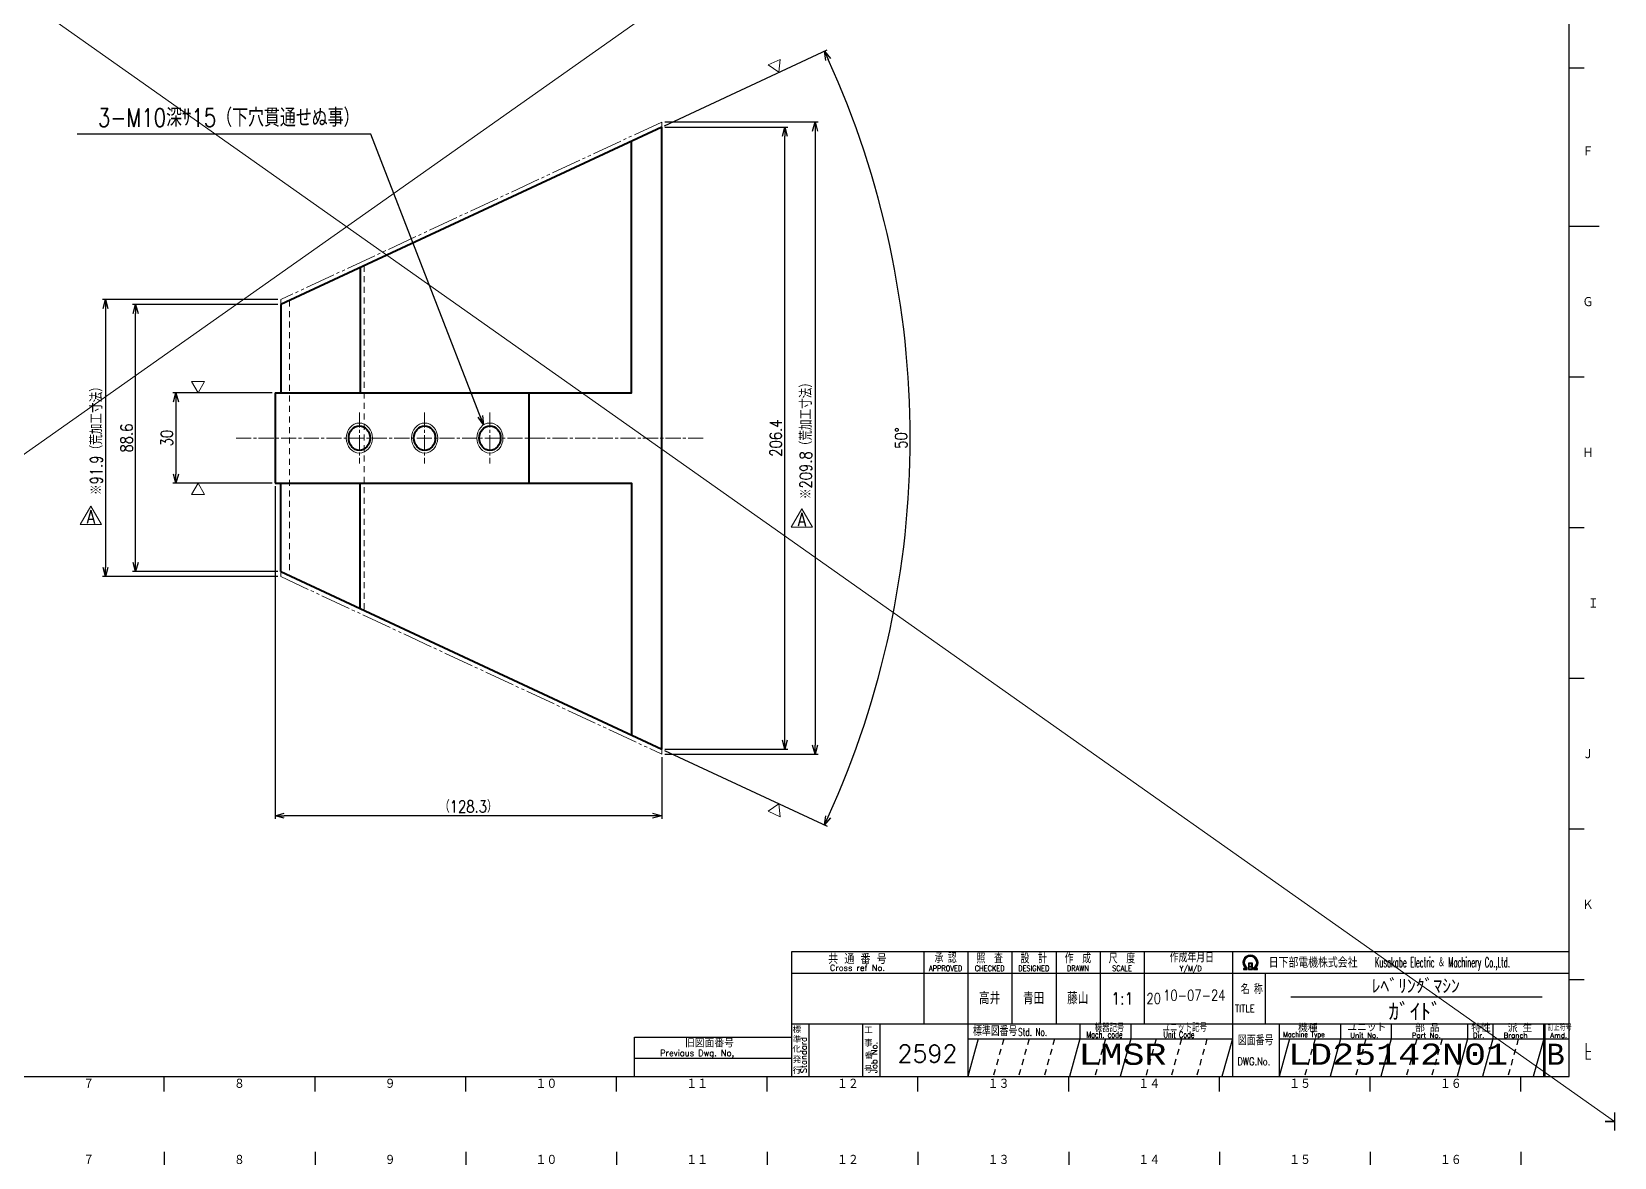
# Model space of a CAD drawing. Header units: millimetres. Extents: x 0 to 841, y 0 to 1188.
# Drawn here: x 316 to 841, y 582 to 956 of the extents above; entities that cross this region are included whole.
import ezdxf
from ezdxf.enums import TextEntityAlignment as Align

# ---------------------------------------------------------------- set-up
doc = ezdxf.new("R2010")
doc.units = ezdxf.units.MM
for name, pattern in [('GEN3A', [3.5, 2, -1.5]), ('GEN4A', [15, 10, -1, 1, -1, 1, -1]), ('GEN7A', [7.5, 5, -0.75, 1, -0.75]), ('HIDDEN2', [3.5, 2, -1.5])]:
    doc.linetypes.add(name, pattern=pattern)
doc.layers.get('0').update_dxf_attribs({"linetype": 'CONTINUOUS', "lineweight": 20})
doc.layers.get('DEFPOINTS').update_dxf_attribs({"linetype": 'CONTINUOUS'})
for name, color, linetype, lineweight in [('2', 5, 'CONTINUOUS', 40), ('3A', 6, 'HIDDEN2', 20), ('4', 3, 'CONTINUOUS', 13), ('4A', 3, 'GEN4A', 13), ('5', 3, 'CONTINUOUS', 13), ('6', 7, 'CONTINUOUS', 50), ('7A', 4, 'GEN7A', 13), ('8', 1, 'CONTINUOUS', 13)]:
    doc.layers.add(name, color=color, linetype=linetype, lineweight=lineweight)
doc.layers.add('RAHM2', color=1, linetype='CONTINUOUS')
doc.styles.add('DIMENSION', font='monotxt.shx', dxfattribs={"bigfont": 'bigfont.shx'})
doc.styles.get("Standard").update_dxf_attribs({"font": 'romans.shx', "width": 0.8, "bigfont": 'extfont2.shx'})
doc.dimstyles.new('GEN-ISO', dxfattribs={"dimtxt": 4, "dimasz": 3, "dimexe": 1, "dimexo": 1, "dimgap": 1, "dimtad": 3, "dimrnd": 0.01, "dimdsep": 46, "dimtxsty": 'Standard', "dimblk": 'OPEN30', "dimcen": 0, "dimclrt": 7, "dimadec": 3, "dimazin": 2, "dimtp": 0.1, "dimtm": 0.1, "dimtfac": 0.6, "dimtmove": 2, "dimatfit": 3, "dimldrblk": 'OPEN30', "dimfxl": 1, "dimarcsym": 0})
doc.dimstyles.new('GEN-ISO$0', dxfattribs={"dimtxt": 4, "dimasz": 3, "dimexe": 1, "dimexo": 1, "dimgap": 1, "dimtad": 3, "dimrnd": 0.01, "dimdsep": 46, "dimtxsty": 'Standard', "dimblk": 'OPEN30', "dimcen": 0, "dimclrt": 7, "dimazin": 2, "dimtp": 0.1, "dimtm": 0.1, "dimtfac": 0.6, "dimtmove": 2, "dimatfit": 3, "dimldrblk": 'OPEN30', "dimfxl": 1, "dimarcsym": 0})

# ---------------------------------------------------------------- blocks, each defined once
blk = doc.blocks.new('1A1ﾌﾞﾋﾝ')
at = {"layer": 'RAHM2', "color": 5, "linetype": 'Continuous'}
for p, q in [((838, 594), (841, 594)), ((841, 594), (841, 591)), ((360, 584), (360, 579)), ((410, 584), (410, 579)), ((460, 584), (460, 579)), ((510, 584), (510, 579)), ((560, 584), (560, 579)), ((610, 584), (610, 579)), ((660, 584), (660, 579)), ((710, 584), (710, 579)), ((760, 584), (760, 579)), ((810, 584), (810, 579)), ((826, 15), (826, 579)), ((831, 349.5), (826, 349.5)), ((836, 297), (826, 297)), ((831, 247), (826, 247)), ((831, 197), (826, 197)), ((831, 147), (826, 147)), ((831, 97), (826, 97)), ((831, 47), (826, 47)), ((25, 15), (826, 15)), ((360, 10), (360, 15)), ((410, 10), (410, 15)), ((460, 10), (460, 15)), ((510, 10), (510, 15)), ((560, 10), (560, 15)), ((610, 10), (610, 15)), ((660, 10), (660, 15)), ((710, 10), (710, 15)), ((760, 10), (760, 15)), ((810, 10), (810, 15)), ((841, 0), (838, 0)), ((841, 3), (841, 0))]:
    blk.add_line(p, q, dxfattribs=at)
at = {"layer": 'RAHM2', "color": 7, "linetype": 'Continuous'}
for p, q in [((611.93, 56.26), (611.93, 32.42)), ((626.55, 56.26), (626.55, 15)), ((641.18, 56.26), (641.18, 32.42)), ((655.8, 56.26), (655.8, 32.42)), ((670.43, 56.26), (670.43, 32.42)), ((685.05, 56.26), (685.05, 32.42)), ((714.3, 56.26), (714.3, 15)), ((568.05, 49.26), (826, 49.26)), ((685.05, 49.26), (685.05, 32.42)), ((714.3, 49.26), (714.3, 49.26)), ((725.17, 49.26), (725.17, 32.42)), ((568.05, 32.42), (826, 32.42)), ((573.77, 32.42), (573.77, 15)), ((591.59, 32.42), (591.59, 15)), ((597.3, 32.42), (597.3, 15)), ((663.73, 32.42), (663.73, 27.42)), ((680.59, 32.42), (680.59, 27.42)), ((729.82, 32.42), (729.82, 15)), ((750.15, 32.42), (750.15, 27.42)), ((767, 32.42), (767, 27.42)), ((792.29, 32.42), (792.29, 27.42)), ((800.72, 32.42), (800.72, 27.42)), ((817.57, 15), (817.57, 32.42)), ((818.07, 15), (818.07, 32.42)), ((516, 28), (568.05, 28)), ((516, 15), (516, 28)), ((626.55, 27.42), (714.3, 27.42)), ((729.82, 27.42), (826, 27.42)), ((516, 21), (568.05, 21))]:
    blk.add_line(p, q, dxfattribs=at)
at = {"layer": 'RAHM2', "color": 3, "linetype": 'Continuous'}
for p, q in [((733.73, 41.35), (817.03, 41.35)), ((630.02, 27.42), (626.55, 15)), ((663.73, 27.42), (660.26, 15)), ((680.59, 27.42), (677.12, 15)), ((714.3, 27.42), (710.83, 15)), ((750.15, 27.42), (746.68, 15)), ((767, 27.42), (763.54, 15)), ((792.29, 27.42), (788.82, 15)), ((800.72, 27.42), (797.25, 15))]:
    blk.add_line(p, q, dxfattribs=at)
at = {"layer": 'RAHM2', "color": 3, "linetype": 'GEN3A'}
for p, q in [((638.44, 27.42), (634.98, 15)), ((646.87, 27.42), (643.41, 15)), ((655.3, 27.42), (651.84, 15)), ((672.16, 27.42), (668.69, 15)), ((689.01, 27.42), (685.55, 15)), ((697.44, 27.42), (693.98, 15)), ((705.87, 27.42), (702.41, 15)), ((741.72, 27.42), (738.25, 15)), ((758.57, 27.42), (755.11, 15)), ((775.43, 27.42), (771.97, 15)), ((783.86, 27.42), (780.39, 15)), ((809.14, 27.42), (805.68, 15))]:
    blk.add_line(p, q, dxfattribs=at)
at = {"layer": 'RAHM2', "color": 5, "linetype": 'Continuous'}
blk.add_lwpolyline([(826, 56.26), (568.05, 56.26), (568.05, 15)], dxfattribs=at)
at = {"layer": 'RAHM2', "color": 7, "linetype": 'Continuous'}
for points in [[(719.62, 52.51), (719.62, 50.4), (720.92, 50.4), (720.92, 52.51), (719.62, 52.51)], [(718.02, 50.4), (719.22, 50.4), (719.22, 51.01)], [(718.02, 50.58), (718.97, 50.58), (718.97, 50.91)], [(718.72, 50.82), (718.72, 50.75), (718.02, 50.75), (718.02, 50.4)], [(719.77, 52.36), (719.77, 51.53), (720.77, 51.53), (720.77, 52.36), (719.77, 52.36)], [(720.77, 51.38), (720.77, 50.55), (719.77, 50.55), (719.77, 51.38), (720.77, 51.38)], [(721.32, 50.98), (721.32, 50.4), (722.58, 50.4), (722.58, 50.75), (721.85, 50.75), (721.85, 50.8)], [(721.57, 50.87), (721.57, 50.58), (722.58, 50.58)]]:
    blk.add_lwpolyline(points, dxfattribs=at)
at = {"layer": 'RAHM2', "color": 3, "linetype": 'Continuous'}
for points in [[(733.29, 27.42), (729.82, 15)], [(817.57, 27.42), (817.57, 27.42), (814.11, 15)]]:
    blk.add_lwpolyline(points, dxfattribs=at)
at = {"layer": 'RAHM2', "color": 7, "linetype": 'Continuous'}
for radius, start, end in [(2.5, 308.2706, 230.8952), (2.28, 303.9949, 234.4013), (2.06, 299.8294, 238.4756)]:
    blk.add_arc((720.3, 52.76), radius, start, end, dxfattribs=at)
at = {"layer": 'RAHM2', "color": 5, "linetype": 'Continuous'}
for s, height, p in [('７', 3.31, (333.1, 579.6)), ('８', 3.31, (383.1, 579.6)), ('９', 3.31, (433.1, 579.6)), ('１０', 3.311, (483.1, 579.6)), ('１１', 3.311, (533.1, 579.6)), ('１２', 3.311, (583.1, 579.6)), ('１３', 3.311, (633.1, 579.6)), ('１４', 3.311, (683.1, 579.6)), ('１５', 3.311, (733.1, 579.6)), ('１６', 3.311, (783.1, 579.6)), ('Ｆ', 3.31, (830.43, 320.24)), ('Ｇ', 3.31, (830.43, 270.24)), ('Ｈ', 3.31, (830.43, 220.24)), ('Ｉ', 3.31, (832.19, 170.24)), ('Ｊ', 3.31, (830.43, 120.24)), ('Ｋ', 3.31, (830.43, 70.24)), ('Ｌ', 3.31, (830.43, 22.74)), ('Ｌ', 3.31, (830.43, 20.24)), ('７', 3.31, (333.1, 10.87)), ('８', 3.31, (383.1, 10.87)), ('９', 3.31, (433.1, 10.87)), ('１０', 3.311, (483.1, 10.87)), ('１１', 3.311, (533.1, 10.87)), ('１２', 3.311, (583.1, 10.87)), ('１３', 3.311, (633.1, 10.87)), ('１４', 3.311, (683.1, 10.87)), ('１５', 3.311, (733.1, 10.87)), ('１６', 3.311, (783.1, 10.87))]:
    blk.add_text(s, height=height, dxfattribs=at).set_placement(p)
at = {"layer": 'RAHM2', "color": 7, "linetype": 'Continuous'}
for s, height, p in [('共 通 番 号', 3, (589.93, 54.14)), ('Cross ref No.', 2, (589.93, 51.01))]:
    blk.add_text(s, height=height, dxfattribs=at).set_placement(p, align=Align.MIDDLE)
for s, height, width, p in [('承 認', 3, 0.7, (619.18, 54.35)), ('照  査', 3, 0.7, (633.8, 54.35)), ('設  計', 3, 0.7, (648.43, 54.35)), ('作  成', 3, 0.7, (663.05, 54.35)), ('尺  度', 3, 0.7, (677.67, 54.35)), ('APPROVED', 1.8, 0.8, (619.18, 50.85)), ('CHECKED', 1.8, 0.8, (633.8, 50.85)), ('DESIGNED', 1.8, 0.8, (648.43, 50.85)), ('DRAWN', 1.8, 0.8, (663.05, 50.85)), ('SCALE', 1.8, 0.8, (677.67, 50.85)), ('DWG.No.', 2.5, 0.8, (721.41, 19.96))]:
    blk.add_text(s, height=height, dxfattribs=dict(at, width=width)).set_placement(p, align=Align.MIDDLE)
for s, height, width, p in [('作成年月日', 3, 0.7, (693.49, 52.82)), ('Kusakabe Electric ＆ Machinery Co.,Ltd.', 3.3108, 0.5, (761.56, 51.19)), ('Y/M/D', 1.8, 0.8, (696.79, 49.87)), ('20', 3.5, 0.8, (685.81, 39.08)), ('名 称', 3, 0.7, (717.06, 42.33)), ('TITLE', 2.5, 0.8, (715.18, 36.25)), ('標準図番号', 3, 0.7, (628.26, 28.44)), ('機器記号', 2.5, 0.7, (668.65, 29.77)), ('ユニット記号', 2.5, 0.7, (691.14, 29.85)), ('訂正符号', 2, 0.7, (818.96, 30.16)), ('Std. No.', 2.5, 0.7, (643.23, 28.44)), ('Mach. code', 2, 0.7, (665.86, 27.83)), ('Unit Code', 2, 0.7, (691.45, 27.83)), ('図面番号', 3, 0.7, (716.15, 25.37)), ('Machine Type', 1.7, 0.9, (731.15, 28.05))]:
    blk.add_text(s, height=height, dxfattribs=dict(at, width=width)).set_placement(p)
at = {"layer": 'RAHM2', "color": 7, "linetype": 'Continuous', "width": 0.844147}
blk.add_text('日下部電機株式会社', height=3.311, dxfattribs=at).set_placement((726.35, 51.06), (755.79, 51.06), align=Align.FIT)
at = {"layer": 'RAHM2', "color": 7, "linetype": 'Continuous'}
for s, height, p in [('標', 2, (568.44, 29.43)), ('機種', 2.4, (736.08, 29.76)), ('ユニット', 2.4, (752.39, 29.96)), ('部 品', 2.4, (774.93, 29.79)), ('特性', 2.4, (793.55, 29.78)), ('派 生', 2.4, (805.65, 29.72)), ('旧図面番号', 2.5, (532.71, 24.69)), ('準', 2, (568.47, 26.11)), ('工', 2, (592.15, 29.24)), ('事', 2, (592.17, 24.92)), ('Unit No.', 1.7, (753.39, 27.76)), ('Part No.', 1.7, (773.81, 27.76)), ('Dir.', 1.7, (794.09, 27.76)), ('Branch', 1.7, (804.28, 27.76)), ('Amd.', 1.7, (819.74, 27.76)), ('Previous Dwg. No,', 2, (524.5, 21.75)), ('化', 2, (568.37, 22.95)), ('発', 2, (568.46, 19.47)), ('番', 2, (592.31, 20.76)), ('行', 2, (568.43, 15.82)), ('行', 2, (568.46, 15.82)), ('号', 2, (592.11, 16.28))]:
    blk.add_text(s, height=height, dxfattribs=at).set_placement(p)
for s, p in [('Standard', (573.07, 16.05)), ('Job No.', (596.5, 16.05))]:
    blk.add_text(s, height=2, rotation=90, dxfattribs=at).set_placement(p)
at = {"layer": 'RAHM2', "color": 5, "linetype": 'Continuous', "width": 0.7}
for tag, p in [('HEADER3', (35, 566.01)), ('HEADER4', (54.75, 566)), ('HEADER15', (74.49, 566)), ('HEADER16', (94.43, 566))]:
    blk.add_attdef(tag, text='', height=6, dxfattribs=at).set_placement(p, align=Align.MIDDLE)
at = {"layer": 'RAHM2', "color": 7, "linetype": 'Continuous'}
blk.add_attdef('HEADER5', text='', height=2.5, dxfattribs=at).set_placement((63.69, 559.1), align=Align.BOTTOM_RIGHT)
for tag, height, width, p in [('HEADER1', 5, 0.9, (775.12, 45.15)), ('HEADER25', 3.2, 0.63, (46.91, 45.38)), ('HEADER23', 3.33, 0.8, (71.4, 45.2)), ('HEADER24', 3.5, 0.8, (92.57, 45.22)), ('HEADER7', 5, 0.8, (590.38, 40.8)), ('GEN-TITLE-SCA', 4, 0.85, (677.79, 40.85)), ('HEADER22', 3.2, 0.63, (46.91, 38.38)), ('HEADER20', 3.33, 0.8, (71.4, 38.2)), ('HEADER21', 3.5, 0.8, (92.57, 38.22)), ('HEADER2', 6, 0.9, (774.89, 36.68)), ('HEADER19', 3.2, 0.63, (46.91, 31.38)), ('HEADER17', 3.33, 0.8, (71.4, 31.2)), ('HEADER18', 3.5, 0.8, (92.57, 31.22)), ('HEADER11', 3.2, 0.63, (46.91, 24.38)), ('HEADER9', 3.33, 0.8, (71.4, 24.2)), ('HEADER10', 3.5, 0.8, (92.57, 24.22)), ('HEADER14', 3.31, 0.8, (542.54, 17.82))]:
    blk.add_attdef(tag, text='', height=height, dxfattribs=dict(at, width=width)).set_placement(p, align=Align.MIDDLE)
at = {"layer": 'RAHM2', "color": 7, "linetype": 'Continuous', "width": 0.8}
blk.add_attdef('GEN-TITLE-DAT', text='', height=3.5, dxfattribs=at).set_placement((691.35, 39.1), align=Align.BOTTOM_LEFT)
at = {"layer": 'RAHM2', "color": 5, "linetype": 'Continuous'}
blk.add_attdef('HEADER6', text='', height=5.8, dxfattribs=at).set_placement((623.09, 17.9), align=Align.BOTTOM_RIGHT)
at = {"layer": 'RAHM2', "color": 5, "linetype": 'Continuous', "style": 'DIMENSION', "width": 1.2}
for tag, p in [('HEADER13', (629.56, 16.75)), ('HEADER12', (663.26, 16.72)), ('GEN-TITLE-DWG', (732.79, 16.74))]:
    blk.add_attdef(tag, text='', height=7.02, dxfattribs=at).set_placement(p, align=Align.BOTTOM_LEFT)
at = {"layer": 'RAHM2', "color": 5, "linetype": 'Continuous', "style": 'DIMENSION'}
blk.add_attdef('HEADER8', text='', height=7.02, dxfattribs=at).set_placement((824.55, 16.71), align=Align.BOTTOM_RIGHT)
blk = doc.blocks.new('_Open30')
at = {"color": 0, "linetype": 'ByBlock', "lineweight": -2}
for p, q in [((-1, 0.27), (0, 0)), ((0, 0), (-1, -0.27)), ((0, 0), (-1, 0))]:
    blk.add_line(p, q, dxfattribs=at)
blk = doc.blocks.new('*D50')
at = {"layer": '5', "color": 0, "lineweight": -2, "transparency": 16777216}
for p, q in [((395.74, 835.78), (362.85, 835.78)), ((363.85, 832.78), (363.85, 808.78)), ((395.74, 805.78), (362.85, 805.78))]:
    blk.add_line(p, q, dxfattribs=at)
at = {"layer": 'DEFPOINTS', "color": 0, "transparency": 16777216}
for p in [(396.74, 835.78), (363.85, 805.78), (396.74, 805.78)]:
    blk.add_point(p, dxfattribs=at)
at = {"layer": '5', "color": 0, "lineweight": -2, "transparency": 16777216, "xscale": 3, "yscale": 3, "zscale": 3}
for p, rotation in [((363.85, 835.78), 90), ((363.85, 805.78), 270)]:
    blk.add_blockref('_Open30', p, dxfattribs=dict(at, rotation=rotation))
at = {"layer": '5', "color": 7, "transparency": 16777216, "insert": (360.85, 820.78), "char_height": 4, "attachment_point": 5, "rotation": 90}
blk.add_mtext('30', dxfattribs=at)
blk = doc.blocks.new('*D51')
at = {"layer": '5', "color": 0, "lineweight": -2, "transparency": 16777216}
for p, q in [((397.68, 865.1), (349.5, 865.1)), ((350.5, 779.46), (350.5, 862.1)), ((397.68, 776.46), (349.5, 776.46))]:
    blk.add_line(p, q, dxfattribs=at)
at = {"layer": 'DEFPOINTS', "color": 0, "transparency": 16777216}
for p in [(350.5, 865.1), (398.68, 865.1), (398.68, 776.46)]:
    blk.add_point(p, dxfattribs=at)
at = {"layer": '5', "color": 0, "lineweight": -2, "transparency": 16777216, "xscale": 3, "yscale": 3, "zscale": 3}
for p, rotation in [((350.5, 865.1), 90), ((350.5, 776.46), 270)]:
    blk.add_blockref('_Open30', p, dxfattribs=dict(at, rotation=rotation))
at = {"layer": '5', "color": 7, "transparency": 16777216, "insert": (347.5, 820.78), "char_height": 4, "attachment_point": 5, "rotation": 90}
blk.add_mtext('88.6', dxfattribs=at)
blk = doc.blocks.new('*D52')
at = {"layer": '5', "color": 0, "lineweight": -2, "transparency": 16777216}
for p, q in [((526, 924), (566.86, 924)), ((565.86, 720.56), (565.86, 921)), ((526, 717.56), (566.86, 717.56))]:
    blk.add_line(p, q, dxfattribs=at)
at = {"layer": 'DEFPOINTS', "color": 0, "transparency": 16777216}
for p in [(525, 924), (565.86, 924), (525, 717.56)]:
    blk.add_point(p, dxfattribs=at)
at = {"layer": '5', "color": 0, "lineweight": -2, "transparency": 16777216, "xscale": 3, "yscale": 3, "zscale": 3}
for p, rotation in [((565.86, 924), 90), ((565.86, 717.56), 270)]:
    blk.add_blockref('_Open30', p, dxfattribs=dict(at, rotation=rotation))
at = {"layer": '5', "color": 7, "transparency": 16777216, "insert": (562.86, 820.78), "char_height": 4, "attachment_point": 5, "rotation": 90}
blk.add_mtext('206.4', dxfattribs=at)
blk = doc.blocks.new('*D53')
at = {"layer": '5', "color": 0, "lineweight": -2, "transparency": 16777216}
for p, q in [((525.91, 924.42), (579.86, 949.58)), ((525.91, 717.14), (579.86, 691.98))]:
    blk.add_line(p, q, dxfattribs=at)
blk.add_arc((303.65, 820.78), 303.77, 335.5659, 24.4341, dxfattribs=at)
at = {"layer": 'DEFPOINTS', "color": 0, "transparency": 16777216}
for p in [(525, 924), (398.68, 865.1), (398.68, 776.46), (604.21, 776.76), (525, 717.56)]:
    blk.add_point(p, dxfattribs=at)
at = {"layer": '5', "color": 0, "lineweight": -2, "transparency": 16777216, "xscale": 3, "yscale": 3, "zscale": 3}
for p, rotation in [((578.95, 949.16), 114.7170723129634), ((578.95, 692.4), 245.2829276870364)]:
    blk.add_blockref('_Open30', p, dxfattribs=dict(at, rotation=rotation))
at = {"layer": '5', "color": 7, "transparency": 16777216, "insert": (604.41, 820.78), "char_height": 4, "attachment_point": 5, "rotation": 90}
blk.add_mtext('50°', dxfattribs=at)
blk = doc.blocks.new('*D55')
at = {"layer": '5', "color": 0, "lineweight": -2, "transparency": 16777216}
for p, q in [((396.74, 804.78), (396.74, 694.49)), ((525, 714.91), (525, 694.49)), ((522, 695.49), (399.74, 695.49))]:
    blk.add_line(p, q, dxfattribs=at)
at = {"layer": 'DEFPOINTS', "color": 0, "transparency": 16777216}
for p in [(396.74, 805.78), (525, 715.91), (396.74, 695.49)]:
    blk.add_point(p, dxfattribs=at)
at = {"layer": '5', "color": 0, "lineweight": -2, "transparency": 16777216, "xscale": 3, "yscale": 3, "zscale": 3, "rotation": 180}
blk.add_blockref('_Open30', (396.74, 695.49), dxfattribs=at)
at = {"layer": '5', "color": 0, "lineweight": -2, "transparency": 16777216, "xscale": 3, "yscale": 3, "zscale": 3}
blk.add_blockref('_Open30', (525, 695.49), dxfattribs=at)
at = {"layer": '5', "color": 7, "transparency": 16777216, "insert": (460.87, 698.49), "char_height": 4, "attachment_point": 5}
blk.add_mtext('（128.3）', dxfattribs=at)
blk = doc.blocks.new('*D56')
at = {"layer": '5', "color": 0, "lineweight": -2, "transparency": 16777216}
for p, q in [((397.68, 866.75), (339.5, 866.75)), ((340.5, 863.75), (340.5, 777.81)), ((397.68, 774.81), (339.5, 774.81))]:
    blk.add_line(p, q, dxfattribs=at)
at = {"layer": 'DEFPOINTS', "color": 0, "transparency": 16777216}
for p in [(398.68, 866.75), (340.5, 774.81), (398.68, 774.81)]:
    blk.add_point(p, dxfattribs=at)
at = {"layer": '5', "color": 0, "lineweight": -2, "transparency": 16777216, "xscale": 3, "yscale": 3, "zscale": 3}
for p, rotation in [((340.5, 866.75), 90), ((340.5, 774.81), 270)]:
    blk.add_blockref('_Open30', p, dxfattribs=dict(at, rotation=rotation))
at = {"layer": '5', "color": 7, "transparency": 16777216, "insert": (337.5, 820.78), "char_height": 4, "attachment_point": 5, "rotation": 90}
blk.add_mtext('※91.9（荒加工寸法）', dxfattribs=at)
blk = doc.blocks.new('*D57')
at = {"layer": '5', "color": 0, "lineweight": -2, "transparency": 16777216}
for p, q in [((526, 925.66), (576.86, 925.66)), ((575.86, 922.66), (575.86, 718.91)), ((526, 715.91), (576.86, 715.91))]:
    blk.add_line(p, q, dxfattribs=at)
at = {"layer": 'DEFPOINTS', "color": 0, "transparency": 16777216}
for p in [(525, 925.66), (525, 715.91), (575.86, 715.91)]:
    blk.add_point(p, dxfattribs=at)
at = {"layer": '5', "color": 0, "lineweight": -2, "transparency": 16777216, "xscale": 3, "yscale": 3, "zscale": 3}
for p, rotation in [((575.86, 925.66), 90), ((575.86, 715.91), 270)]:
    blk.add_blockref('_Open30', p, dxfattribs=dict(at, rotation=rotation))
at = {"layer": '5', "color": 7, "transparency": 16777216, "insert": (572.86, 820.78), "char_height": 4, "attachment_point": 5, "rotation": 90}
blk.add_mtext('※209.8（荒加工寸法）', dxfattribs=at)

msp = doc.modelspace()

# ---------------------------------------------------------------- linework, layer by layer
at = {"layer": '2'}
for p, q in [((525, 924), (398.682, 865.097)), ((525, 717.562), (525, 924)), ((424.933, 877.338), (424.933, 835.781)), ((398.682, 865.097), (398.682, 835.781)), ((396.745, 835.781), (396.745, 805.781)), ((481, 805.781), (481, 835.781)), ((398.682, 776.465), (398.682, 805.781)), ((424.933, 764.224), (424.933, 805.781)), ((398.682, 776.465), (525, 717.562))]:
    msp.add_line(p, q, dxfattribs=at)
for points in [[(396.745, 835.781), (515, 835.781), (515, 919.337)], [(396.745, 805.781), (515, 805.781), (515, 722.225)]]:
    msp.add_lwpolyline(points, dxfattribs=at)
for centre in [(424.708, 820.781), (446.359, 820.781), (468.01, 820.781)]:
    msp.add_ellipse(centre, major_axis=(0, 4.08), ratio=0.8660254, dxfattribs=at)
at = {"layer": '3A'}
for p, q in [((426.273, 877.963), (426.273, 763.599)), ((401.569, 866.443), (401.569, 775.119))]:
    msp.add_line(p, q, dxfattribs=at)
at = {"layer": '4'}
for centre in [(424.708, 820.781), (446.359, 820.781), (468.01, 820.781)]:
    msp.add_ellipse(centre, major_axis=(0, 5), ratio=0.8660254, dxfattribs=at)
at = {"layer": '4A'}
for p, q in [((525, 925.655), (398.682, 866.752)), ((525, 924), (525, 925.655)), ((398.682, 865.097), (398.682, 866.752)), ((398.682, 774.81), (398.682, 776.465)), ((398.682, 774.81), (525, 715.907)), ((525, 715.907), (525, 717.562))]:
    msp.add_line(p, q, dxfattribs=at)
at = {"layer": '7A'}
for p, q in [((424.708, 829.263), (424.708, 812.299)), ((446.359, 829.263), (446.359, 812.299)), ((468.01, 829.263), (468.01, 812.299)), ((383.792, 820.781), (538.854, 820.781))]:
    msp.add_line(p, q, dxfattribs=at)
at = {"layer": '8'}
for p, q in [((0, 594), (841, 1188)), ((841, 594), (0, 1188))]:
    msp.add_line(p, q, dxfattribs=at)
for points in [[(563.898, 942.139), (564.276, 946.452), (560.352, 944.622), (563.898, 942.139)], [(371.209, 835.781), (373.374, 839.531), (369.044, 839.531), (371.209, 835.781)], [(371.209, 805.781), (373.374, 802.031), (369.044, 802.031), (371.209, 805.781)], [(332.141, 792.097), (339.2, 792.097), (335.671, 798.21)], [(567.988, 791.208), (575.047, 791.208), (571.518, 797.321)], [(563.898, 699.423), (564.276, 695.11), (560.352, 696.94), (563.898, 699.423)]]:
    msp.add_lwpolyline(points, close=True, dxfattribs=at)

# ---------------------------------------------------------------- block references
at = {"layer": '2'}
ref = msp.add_blockref('1A1ﾌﾞﾋﾝ', (0, 594), dxfattribs=at)
ref.add_attrib('GEN-TITLE-DWG', 'LD25142N01', dxfattribs={"layer": 'RAHM2', "color": 5, "linetype": 'Continuous', "height": 7.023, "style": 'DIMENSION', "width": 1.2}).set_placement((732.79, 610.736), align=Align.BOTTOM_LEFT)
ref.add_attrib('GEN-TITLE-DAT', '10-07-24', dxfattribs={"layer": 'RAHM2', "color": 7, "linetype": 'Continuous', "height": 3.5, "width": 0.8}).set_placement((691.353, 633.102), align=Align.BOTTOM_LEFT)
ref.add_attrib('GEN-TITLE-SCA', '1:1', dxfattribs={"layer": 'RAHM2', "color": 7, "linetype": 'Continuous', "height": 4, "width": 0.85}).set_placement((677.791, 634.85), align=Align.MIDDLE)
ref.add_attrib('HEADER1', 'ﾚﾍﾞﾘﾝｸﾞﾏｼﾝ', dxfattribs={"layer": 'RAHM2', "color": 7, "linetype": 'Continuous', "height": 5, "width": 0.9}).set_placement((775.122, 639.147), align=Align.MIDDLE)
ref.add_attrib('HEADER2', 'ｶﾞｲﾄﾞ', dxfattribs={"layer": 'RAHM2', "color": 7, "linetype": 'Continuous', "height": 6, "width": 0.9}).set_placement((774.894, 630.678), align=Align.MIDDLE)
ref.add_attrib('HEADER6', '2592', dxfattribs={"layer": 'RAHM2', "color": 5, "linetype": 'Continuous', "height": 5.8}).set_placement((623.088, 611.9), align=Align.BOTTOM_RIGHT)
ref.add_attrib('HEADER8', 'B', dxfattribs={"layer": 'RAHM2', "color": 5, "linetype": 'Continuous', "height": 7.023, "style": 'DIMENSION'}).set_placement((824.551, 610.715), align=Align.BOTTOM_RIGHT)
ref.add_attrib('HEADER12', 'LMSR', dxfattribs={"layer": 'RAHM2', "color": 5, "linetype": 'Continuous', "height": 7.023, "style": 'DIMENSION', "width": 1.2}).set_placement((663.258, 610.719), align=Align.BOTTOM_LEFT)
msp.add_blockref('1A1ﾌﾞﾋﾝ', (0, 0), dxfattribs=at)

# ---------------------------------------------------------------- texts
at = {"layer": '5', "color": 52}
for s, insert, char_height, attachment_point in [('3-M10深ｻ15（下穴貫通せぬ事）', (424.753, 927.037), 6, 6), ('高井', (630.229, 634.914), 4, 4), ('青田', (644.854, 634.914), 4, 4), ('藤山', (659.478, 634.914), 4, 4)]:
    msp.add_mtext(s, dxfattribs=dict(at, insert=insert, char_height=char_height, attachment_point=attachment_point))
at = {"layer": '6', "color": 7, "lineweight": 50, "char_height": 4.375, "attachment_point": 1}
for insert in [(334.263, 796.839), (570.111, 795.95)]:
    msp.add_mtext_dynamic_manual_height_columns('A', width=3.52356, gutter_width=17.5, heights=[0], dxfattribs=dict(at, insert=insert))

# ---------------------------------------------------------------- dimensions: what is measured, and where the dimension line sits
at = {"layer": '5'}
dim = msp.add_angular_dim_2l(base=(604.206, 776.755), line1=((525, 924), (398.682, 865.097)), line2=((398.682, 776.465), (525, 717.562)), dimstyle='GEN-ISO', override={"dimrnd": 0.1, "dimadec": 3, "dimazin": 2, "dimtmove": 0}, dxfattribs=at)
dim.commit()
dim.dimension.update_dxf_attribs({"geometry": '*D53', "text_midpoint": (604.413, 820.781)})
for base, p1, p2, picture, middle in [((575.859, 715.907), (525, 925.655), (525, 715.907), '*D57', (572.859, 820.781)), ((340.496, 774.81), (398.682, 866.752), (398.682, 774.81), '*D56', (337.496, 820.781))]:
    dim = msp.add_linear_dim(base=base, p1=p1, p2=p2, angle=90, text='※<>（荒加工寸法）', dimstyle='GEN-ISO$0', override={"dimdec": 1}, dxfattribs=at)
    dim.commit()
    dim.dimension.update_dxf_attribs({"geometry": picture, "text_midpoint": middle})
for base, p1, p2, picture, middle in [((565.859, 924), (525, 717.562), (525, 924), '*D52', (562.859, 820.781)), ((350.496, 865.097), (398.682, 776.465), (398.682, 865.097), '*D51', (347.496, 820.781)), ((363.85, 805.781), (396.745, 835.781), (396.745, 805.781), '*D50', (360.85, 820.781))]:
    dim = msp.add_linear_dim(base=base, p1=p1, p2=p2, angle=90, dimstyle='GEN-ISO', override={"dimrnd": 0.1, "dimtmove": 0}, dxfattribs=at)
    dim.commit()
    dim.dimension.update_dxf_attribs({"geometry": picture, "text_midpoint": middle})
dim = msp.add_linear_dim(base=(396.74498, 695.49398), p1=(525, 715.90688), p2=(396.74498, 805.78097), dimstyle='GEN-ISO', override={"dimrnd": 0.1, "dimpost": '（<>）', "dimtmove": 0}, dxfattribs=at)
dim.commit()
dim.dimension.update_dxf_attribs({"geometry": '*D55', "text_midpoint": (460.87249, 698.49398)})

# ---------------------------------------------------------------- leaders
at = {"layer": '5', "annotation_type": 0, "has_hookline": 1, "hookline_direction": 1, "text_width": 93.44}
msp.add_leader([(465.93, 825.167), (428.561, 921.584), (425.561, 921.584)], dimstyle='GEN-ISO', override={"dimrnd": 0.1}, dxfattribs=at)

doc.saveas('drawing.dxf')
